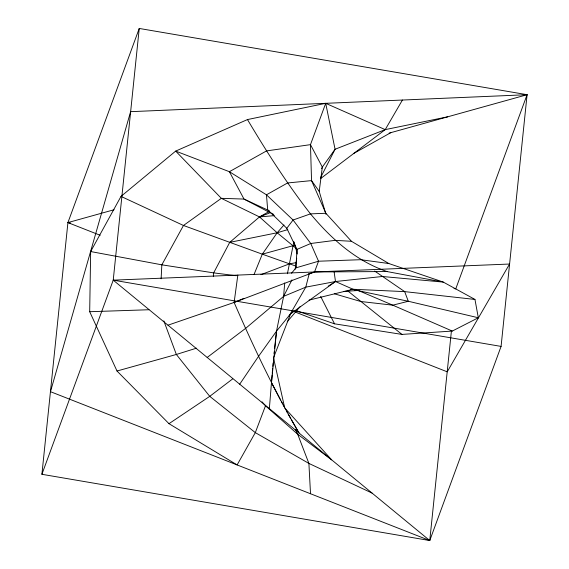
<?xml version="1.0" encoding="UTF-8"?>
<svg xmlns="http://www.w3.org/2000/svg" width="569" height="569" viewBox="0 0 569 569"><rect width="100%" height="100%" fill="white"/><g stroke="black" fill="none" stroke-linecap="round" stroke-linejoin="round"><path stroke-width="0.85" d="M262.024 401.806L265.495 405.789L255.31 432.625L237.109 464.937L168.986 423.685L117.008 371.016L89.689 311.712L90.656 251.548L120.998 196.397L175.672 151.098L247.465 119.568L325.71 103.323L385.213 129.625L447.682 116.823M161.119 278.803L161.838 264.827L183.474 225.48L221.334 198.332L244.009 199.072L269.187 210.722M291.541 273.22L296.001 267.835L296.961 249.393L286.804 228.29L267.679 209.79L266.456 194.804L229.385 171.703L175.672 151.098L221.334 198.332L259.492 216.917L277.16 232.764L296.008 248.24M272.117 374.985L269.35 408.592M272.252 373.264L272.672 368.107M272.814 366.393L273.092 362.958M274.578 348.335L276.527 331.13L283.611 296.364L284.713 282.964M213.318 276.335L213.652 272.878L229.727 242.366L259.492 216.917L268.49 211.867L273.739 214.428M293.832 310.916L290.617 313.782L276.527 331.13L271.491 382.717L280.574 400.028M41.907 474.297L67.917 222.593L139.241 28.45L527.093 94.703L501.083 346.407L429.759 540.55L41.907 474.297L113.231 280.154L139.241 28.45M454.019 288.547L455.769 288.846L527.093 94.703L130.607 111.673L50.477 391.678L429.759 540.55L451.388 331.236M273.995 353.498L274.187 351.777M325.916 214.264L319.216 191.362L322.317 167.087L335.063 149.263L385.213 129.625L402.425 100.037M291.627 420.057L298.988 432.966C274.379 390.96 253.511 347.047 234.122 302.445L237.835 275.09M295.155 269.272L296.705 258.255M293.881 241.697L287.409 273.725M309.202 273.703L305.795 287.146L289.137 315.909M254.023 274.521L262.302 254.179L277.16 232.764L283.952 224.997M321.656 168.694L322.317 167.087L310.475 144.647L325.71 103.323L335.063 149.263L320.575 177.628M207.187 357.453L245.829 328.206L283.611 296.364L291.947 279.905M239.705 384.203L258.39 356.564L276.527 331.13M286.804 228.29L293.071 220.011L310.482 213.873L325.859 213.275L351.45 241.284L388.833 263.532L443.301 282.096L474.959 299.443L478.316 317.765L452.291 331.066L401.956 334.408L334.515 323.818L295.866 310.525M287.238 321.755L300.254 306.485M385.213 129.625L320.468 178.68M232.735 378.847L209.741 396.344L168.986 423.685M328.185 286.2L335.497 281.52L382.34 276.491L443.301 282.096L386.97 271.548L314.536 271.968L308.604 273.831M390.796 132.662L353.349 153.644M294.806 245.218L262.302 254.179L183.474 225.48L120.998 196.397M167.976 325.191L234.122 302.445L243.945 298.348M283.611 296.364L305.795 287.146L335.497 281.52L353.065 289.265L357.467 290.531L408.307 301.271L478.316 317.765M269.414 213.048L259.492 216.917L274.35 215.644M260.901 274.671L289.614 263.803L296.527 262.586M234.122 302.445L314.536 271.968L318.533 261.221L310.759 243.496L293.071 220.011L266.456 194.804L287.573 182.969L311.542 180.608L319.216 191.362M196.469 348.178L176.347 354.466L117.008 371.016M287.786 229.599L277.16 232.764L229.727 242.366M296.001 267.835L318.533 261.221L360.696 259.706L388.833 263.532M100.165 235.282L67.917 222.593L114.042 209.741M389.111 133.132L527.093 94.703M309.088 300.112L353.065 289.265L404.666 291.62L474.959 299.443M350.447 289.543L353.065 289.265M343.484 291.463L357.467 290.531L354.885 290.147M429.759 540.55L113.231 280.154L509.561 264.037L447.227 371.82L295.169 311.997M89.689 311.712L148.943 309.742M351.45 241.284L335.02 240.353L310.759 243.496L296.961 249.393L297.295 254.016L294.187 242.43M236.213 275.709L213.652 272.878L161.838 264.827L90.656 251.548M67.917 222.593L70.542 223.041M113.231 280.154L501.083 346.407M334.508 293.832L360.774 301.506L392.781 305.169L452.291 331.066M262.302 254.179L296.278 266.242M357.865 290.304L392.781 305.169L408.307 301.271L404.666 291.62L374.637 271.036M386.97 271.548C355.625 260.773 331.414 238.916 310.482 213.873C287.167 184.036 266.84 152.058 247.465 119.568M372.055 493.081L308.896 463.422L255.31 432.625L209.741 396.344L176.347 354.466L163.829 320.866M268.49 211.867L244.009 199.072L229.385 171.703L266.569 150.899L310.475 144.647L311.542 180.608L325.859 213.275M401.956 334.408L347.894 291.029M265.495 405.789L297.694 434.247L331.684 459.873L284.706 407.902M286.435 410.939L287.302 412.461M288.17 413.976L290.766 418.535M281.399 401.6L282.231 403.179M283.056 404.751L283.881 406.323M320.674 296.449L334.515 323.818M295.403 429.595L297.694 434.247L308.896 463.422L310.518 493.75M284.514 407.034L273.504 357.801L290.617 313.782L335.497 281.52L334.124 271.904"/></g></svg>
